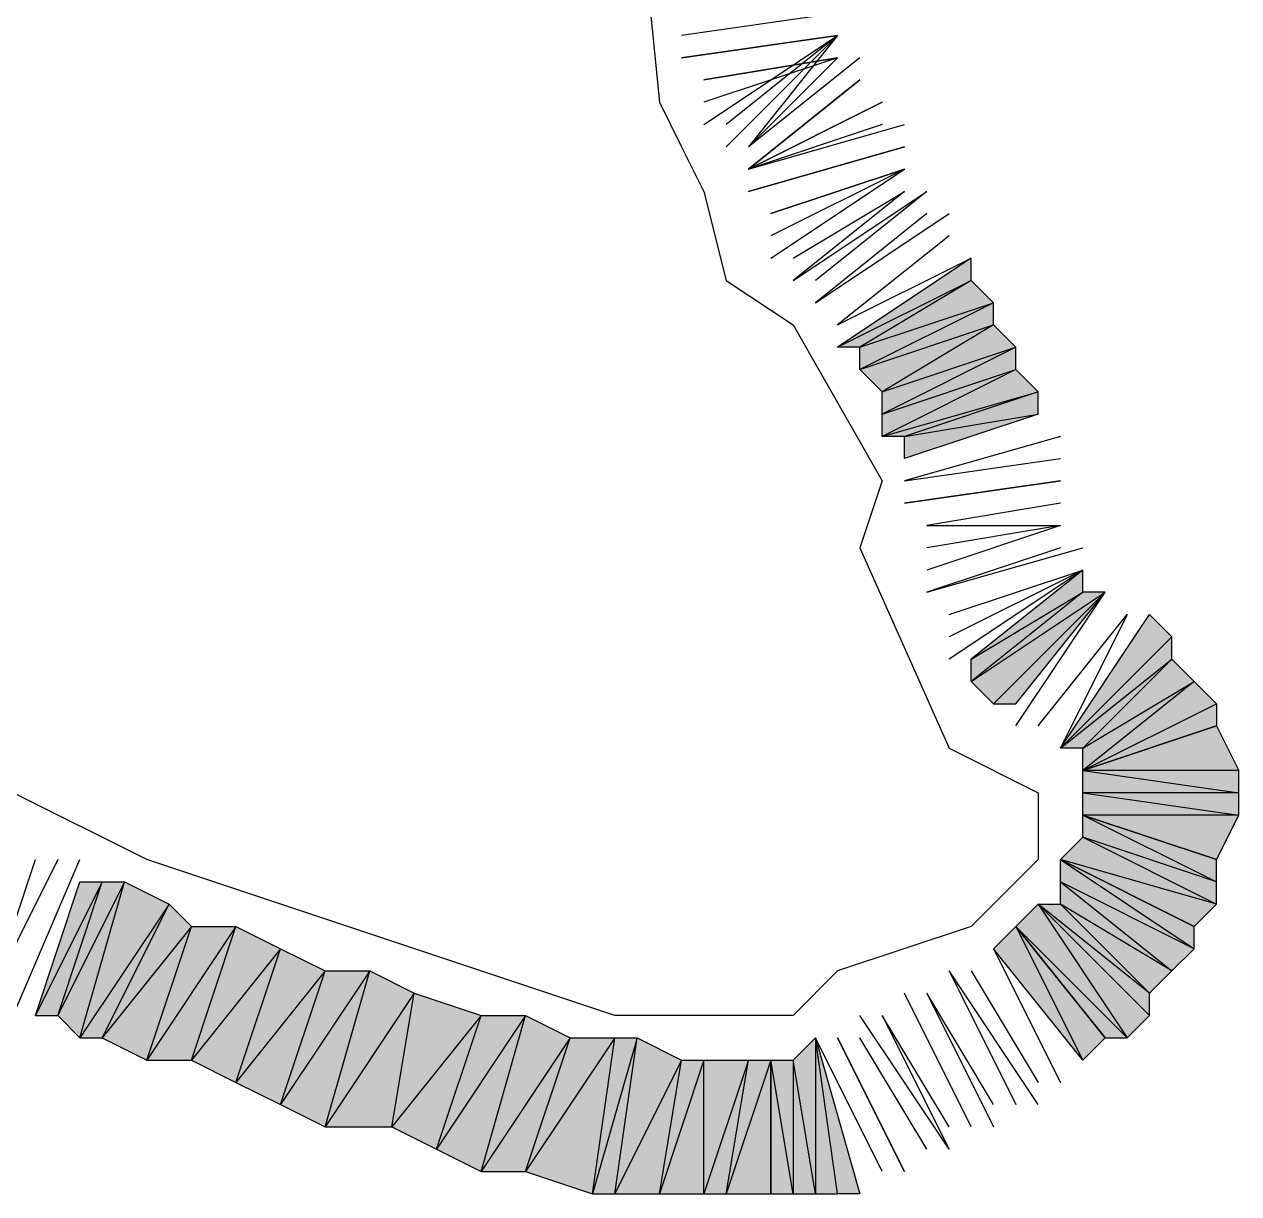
# Model space of a CAD drawing. Header units: millimetres. Extents: x 658 to 813, y 806 to 883.
# Drawn here: x 789.3005 to 789.4662, y 864.6825 to 864.8421 of the extents above; entities that cross this region are included whole.
import ezdxf

# ---------------------------------------------------------------- set-up
doc = ezdxf.new("R2010")
doc.units = ezdxf.units.MM
doc.header["$LTSCALE"] = 0.1
doc.linetypes.add('atContinuous2', pattern=[0])
for name, color, linetype in [('PANTAI', 7, 'Continuous'), ('pantai1', 7, 'Continuous'), ('zat_Mask_solid', 7, 'Continuous')]:
    doc.layers.add(name, color=color, linetype=linetype)

msp = doc.modelspace()

# ---------------------------------------------------------------- hatches: boundary and pattern name
at = {"layer": 'pantai1'}
h = msp.add_hatch(color=7, dxfattribs=at)
h.paths.add_polyline_path([(789.4297023173824, 864.810138732067), (789.4114619958216, 864.7979785176925), (789.4297023173824, 864.8070986784736)])
h.paths.add_polyline_path([(789.4114619958216, 864.7979785176925), (789.4297023173824, 864.8070986784736), (789.4145020494145, 864.7979785176925)], flags=17)
h = msp.add_hatch(color=7, dxfattribs=at)
h.paths.add_polyline_path([(789.4145020494145, 864.7979785176925), (789.4327423709758, 864.8040586248802), (789.4145020494145, 864.7949384640991)], flags=17)
h.paths.add_polyline_path([(789.4327423709758, 864.8040586248802), (789.4145020494145, 864.7949384640991), (789.4327423709758, 864.8010185712868)], flags=17)
h = msp.add_hatch(color=7, dxfattribs=at)
h.paths.add_polyline_path([(789.4175421030084, 864.7918984105057), (789.4357824245692, 864.7979785176925), (789.4175421030084, 864.7888583569132)], flags=17)
h.paths.add_polyline_path([(789.4357824245692, 864.7979785176925), (789.4175421030084, 864.7888583569132), (789.4357824245692, 864.7949384640991)], flags=17)
h = msp.add_hatch(color=7, dxfattribs=at)
h.paths.add_polyline_path([(789.4175421030084, 864.7888583569132), (789.4357824245692, 864.7949384640991), (789.4175421030084, 864.7858183033189)], flags=17)
h.paths.add_polyline_path([(789.4357824245692, 864.7949384640991), (789.4175421030084, 864.7858183033189), (789.4388224781626, 864.7918984105057)])
h.paths.add_polyline_path([(789.4175421030084, 864.7858183033189), (789.4388224781626, 864.7918984105057), (789.4205821566018, 864.7858183033189)], flags=17)
h.paths.add_polyline_path([(789.4388224781626, 864.7918984105057), (789.4205821566018, 864.7858183033189), (789.4388224781626, 864.7888583569132)], flags=16)
for points in [[(789.4449025853494, 864.7675779817586), (789.4297023173824, 864.755417767385), (789.4449025853494, 864.7645379281652)], [(789.4631429069102, 864.7462976066039), (789.466182960504, 864.7402174994162), (789.4449025853494, 864.7402174994162)]]:
    msp.add_hatch(color=7, dxfattribs=at).paths.add_polyline_path(points)
h = msp.add_hatch(color=7, dxfattribs=at)
h.paths.add_polyline_path([(789.4297023173824, 864.755417767385), (789.4449025853494, 864.7645379281652), (789.4297023173824, 864.7523777137907)], flags=16)
h.paths.add_polyline_path([(789.4449025853494, 864.7645379281652), (789.4297023173824, 864.7523777137907), (789.4479426389428, 864.7645379281652)], flags=16)
h.paths.add_polyline_path([(789.4297023173824, 864.7523777137907), (789.4479426389428, 864.7645379281652), (789.4327423709758, 864.7493376601982)])
h.paths.add_polyline_path([(789.4479426389428, 864.7645379281652), (789.4327423709758, 864.7493376601982), (789.4357824245692, 864.7493376601982)], flags=17)
h = msp.add_hatch(color=7, dxfattribs=at)
h.paths.add_polyline_path([(789.45402274613, 864.7614978745718), (789.4570627997234, 864.7584578209784), (789.441862531756, 864.7432575530114)])
h.paths.add_polyline_path([(789.4570627997234, 864.7584578209784), (789.441862531756, 864.7432575530114), (789.4570627997234, 864.755417767385)], flags=17)
h.paths.add_polyline_path([(789.441862531756, 864.7432575530114), (789.4570627997234, 864.755417767385), (789.4449025853494, 864.7432575530114)], flags=16)
h = msp.add_hatch(color=7, dxfattribs=at)
h.paths.add_polyline_path([(789.4449025853494, 864.7432575530114), (789.4601028533168, 864.7523777137907), (789.4449025853494, 864.7402174994162)], flags=17)
h.paths.add_polyline_path([(789.4601028533168, 864.7523777137907), (789.4449025853494, 864.7402174994162), (789.4631429069102, 864.7493376601982)])
h.paths.add_polyline_path([(789.4449025853494, 864.7402174994162), (789.4631429069102, 864.7493376601982), (789.4631429069102, 864.7462976066039)], flags=17)
h = msp.add_hatch(color=7, dxfattribs=at)
h.paths.add_polyline_path([(789.466182960504, 864.7402174994162), (789.4449025853494, 864.7402174994162), (789.466182960504, 864.7371774458237)], flags=17)
h.paths.add_polyline_path([(789.4449025853494, 864.7402174994162), (789.466182960504, 864.7371774458237), (789.4449025853494, 864.7371774458237)], flags=17)
h = msp.add_hatch(color=7, dxfattribs=at)
h.paths.add_polyline_path([(789.466182960504, 864.7371774458237), (789.4449025853494, 864.7371774458237), (789.466182960504, 864.7341373922303)], flags=17)
h.paths.add_polyline_path([(789.4449025853494, 864.7371774458237), (789.466182960504, 864.7341373922303), (789.4449025853494, 864.7341373922303)], flags=17)
h = msp.add_hatch(color=7, dxfattribs=at)
h.paths.add_polyline_path([(789.4631429069102, 864.7280572850435), (789.4449025853494, 864.7341373922303), (789.4631429069102, 864.7250172314501)], flags=17)
h.paths.add_polyline_path([(789.4449025853494, 864.7341373922303), (789.4631429069102, 864.7250172314501), (789.4449025853494, 864.7310973386378)], flags=17)
h = msp.add_hatch(color=7, dxfattribs=at)
h.paths.add_polyline_path([(789.4631429069102, 864.7250172314501), (789.4449025853494, 864.7310973386378), (789.4631429069102, 864.7219771778558)], flags=17)
h.paths.add_polyline_path([(789.4449025853494, 864.7310973386378), (789.4631429069102, 864.7219771778558), (789.441862531756, 864.7280572850435)])
h = msp.add_hatch(color=7, dxfattribs=at)
h.paths.add_polyline_path([(789.4601028533168, 864.7189371242633), (789.441862531756, 864.7280572850435), (789.4601028533168, 864.7158970706699)], flags=17)
h.paths.add_polyline_path([(789.441862531756, 864.7280572850435), (789.4601028533168, 864.7158970706699), (789.441862531756, 864.7250172314501)], flags=17)
h = msp.add_hatch(color=7, dxfattribs=at)
h.paths.add_polyline_path([(789.30506012005, 864.7067769098888), (789.3111402272373, 864.7250172314501), (789.3020200664566, 864.7067769098888)], flags=17)
h.paths.add_polyline_path([(789.3111402272373, 864.7250172314501), (789.3020200664566, 864.7067769098888), (789.3081001736434, 864.7250172314501)], flags=17)
h = msp.add_hatch(color=7, dxfattribs=at)
h.paths.add_polyline_path([(789.3081001736434, 864.7037368562954), (789.3141802808307, 864.7250172314501), (789.30506012005, 864.7067769098888)])
h.paths.add_polyline_path([(789.3141802808307, 864.7250172314501), (789.30506012005, 864.7067769098888), (789.3111402272373, 864.7250172314501)], flags=17)
h = msp.add_hatch(color=7, dxfattribs=at)
h.paths.add_polyline_path([(789.3111402272373, 864.7037368562954), (789.3202603880175, 864.7219771778558), (789.3081001736434, 864.7037368562954)], flags=17)
h.paths.add_polyline_path([(789.3202603880175, 864.7219771778558), (789.3081001736434, 864.7037368562954), (789.3141802808307, 864.7250172314501)])
h = msp.add_hatch(color=7, dxfattribs=at)
h.paths.add_polyline_path([(789.4601028533168, 864.7158970706699), (789.441862531756, 864.7250172314501), (789.4570627997234, 864.7128570170765)])
h.paths.add_polyline_path([(789.441862531756, 864.7250172314501), (789.4570627997234, 864.7128570170765), (789.441862531756, 864.7219771778558)], flags=17)
h = msp.add_hatch(color=7, dxfattribs=at)
h.paths.add_polyline_path([(789.4388224781626, 864.7219771778558), (789.4509826925362, 864.7037368562954), (789.4357824245692, 864.7189371242633)])
h.paths.add_polyline_path([(789.4509826925362, 864.7037368562954), (789.4357824245692, 864.7189371242633), (789.4479426389428, 864.7037368562954)], flags=17)
h = msp.add_hatch(color=7, dxfattribs=at)
h.paths.add_polyline_path([(789.441862531756, 864.7219771778558), (789.45402274613, 864.7098169634822), (789.4388224781626, 864.7219771778558)], flags=17)
h.paths.add_polyline_path([(789.45402274613, 864.7098169634822), (789.4388224781626, 864.7219771778558), (789.45402274613, 864.7067769098888)])
h = msp.add_hatch(color=7, dxfattribs=at)
h.paths.add_polyline_path([(789.3233004416109, 864.700696802702), (789.3293805487976, 864.7189371242633), (789.3172203344241, 864.700696802702)], flags=17)
h.paths.add_polyline_path([(789.3293805487976, 864.7189371242633), (789.3172203344241, 864.700696802702), (789.3233004416109, 864.7189371242633)], flags=17)
h = msp.add_hatch(color=7, dxfattribs=at)
h.paths.add_polyline_path([(789.4479426389428, 864.7037368562954), (789.4357824245692, 864.7189371242633), (789.4449025853494, 864.700696802702)])
h.paths.add_polyline_path([(789.4357824245692, 864.7189371242633), (789.4449025853494, 864.700696802702), (789.4327423709758, 864.7158970706699)])
h = msp.add_hatch(color=7, dxfattribs=at)
h.paths.add_polyline_path([(789.3415407631717, 864.6915766419219), (789.3476208703585, 864.7128570170765), (789.3354606559844, 864.6946166955153)])
h.paths.add_polyline_path([(789.3476208703585, 864.7128570170765), (789.3354606559844, 864.6946166955153), (789.3415407631717, 864.7128570170765)], flags=17)
h = msp.add_hatch(color=7, dxfattribs=at)
h.paths.add_polyline_path([(789.3506609239523, 864.6915766419219), (789.3537009775453, 864.7098169634822), (789.3415407631717, 864.6915766419219)], flags=17)
h.paths.add_polyline_path([(789.3537009775453, 864.7098169634822), (789.3415407631717, 864.6915766419219), (789.3476208703585, 864.7128570170765)])
h = msp.add_hatch(color=7, dxfattribs=at)
h.paths.add_polyline_path([(789.3628211383259, 864.6854965347351), (789.3689012455127, 864.7067769098888), (789.3567410311391, 864.6885365883285)])
h.paths.add_polyline_path([(789.3689012455127, 864.7067769098888), (789.3567410311391, 864.6885365883285), (789.3628211383259, 864.7067769098888)], flags=17)
h = msp.add_hatch(color=7, dxfattribs=at)
h.paths.add_polyline_path([(789.3689012455127, 864.6854965347351), (789.3749813526995, 864.7037368562954), (789.3628211383259, 864.6854965347351)], flags=17)
h.paths.add_polyline_path([(789.3749813526995, 864.7037368562954), (789.3628211383259, 864.6854965347351), (789.3689012455127, 864.7067769098888)])
h = msp.add_hatch(color=7, dxfattribs=at)
h.paths.add_polyline_path([(789.3780214062933, 864.6824564811408), (789.3810614598867, 864.7037368562954), (789.3689012455127, 864.6854965347351)])
h.paths.add_polyline_path([(789.3810614598867, 864.7037368562954), (789.3689012455127, 864.6854965347351), (789.3749813526995, 864.7037368562954)], flags=17)
h = msp.add_hatch(color=7, dxfattribs=at)
h.paths.add_polyline_path([(789.3810614598867, 864.6824564811408), (789.3841015134801, 864.7037368562954), (789.3780214062933, 864.6824564811408)], flags=17)
h.paths.add_polyline_path([(789.3841015134801, 864.7037368562954), (789.3780214062933, 864.6824564811408), (789.3810614598867, 864.7037368562954)], flags=17)
h = msp.add_hatch(color=7, dxfattribs=at)
h.paths.add_polyline_path([(789.387141567074, 864.6824564811408), (789.3901816206674, 864.700696802702), (789.3810614598867, 864.6824564811408)], flags=17)
h.paths.add_polyline_path([(789.3901816206674, 864.700696802702), (789.3810614598867, 864.6824564811408), (789.3841015134801, 864.7037368562954)])
h = msp.add_hatch(color=7, dxfattribs=at)
h.paths.add_polyline_path([(789.4084219422277, 864.7037368562954), (789.4084219422277, 864.6824564811408), (789.4053818886343, 864.700696802702)])
h.paths.add_polyline_path([(789.4084219422277, 864.6824564811408), (789.4053818886343, 864.700696802702), (789.4053818886343, 864.6824564811408)], flags=17)
h = msp.add_hatch(color=7, dxfattribs=at)
h.paths.add_polyline_path([(789.4145020494145, 864.6824564811408), (789.4114619958216, 864.6824564811408), (789.4084219422277, 864.7037368562954)])
h.paths.add_polyline_path([(789.4114619958216, 864.6824564811408), (789.4084219422277, 864.7037368562954), (789.4084219422277, 864.6824564811408)], flags=17)
h = msp.add_hatch(color=7, dxfattribs=at)
h.paths.add_polyline_path([(789.3932216742603, 864.6824564811408), (789.3932216742603, 864.700696802702), (789.387141567074, 864.6824564811408)], flags=17)
h.paths.add_polyline_path([(789.3932216742603, 864.700696802702), (789.387141567074, 864.6824564811408), (789.3901816206674, 864.700696802702)], flags=17)
h = msp.add_hatch(color=7, dxfattribs=at)
h.paths.add_polyline_path([(789.3962617278542, 864.6824564811408), (789.3993017814475, 864.700696802702), (789.3932216742603, 864.6824564811408)], flags=17)
h.paths.add_polyline_path([(789.3993017814475, 864.700696802702), (789.3932216742603, 864.6824564811408), (789.3932216742603, 864.700696802702)], flags=17)
h = msp.add_hatch(color=7, dxfattribs=at)
h.paths.add_polyline_path([(789.4023418350409, 864.6824564811408), (789.4023418350409, 864.700696802702), (789.3962617278542, 864.6824564811408)], flags=17)
h.paths.add_polyline_path([(789.4023418350409, 864.700696802702), (789.3962617278542, 864.6824564811408), (789.3993017814475, 864.700696802702)], flags=17)
h = msp.add_hatch(color=7, dxfattribs=at)
h.paths.add_polyline_path([(789.4053818886343, 864.700696802702), (789.4053818886343, 864.6824564811408), (789.4023418350409, 864.700696802702)], flags=17)
h.paths.add_polyline_path([(789.4053818886343, 864.6824564811408), (789.4023418350409, 864.700696802702), (789.4023418350409, 864.6824564811408)], flags=17)
at = {"layer": 'zat_Mask_solid'}
for points in [[(789.4297023173824, 864.8070986784736), (789.4145020494145, 864.7979785176925), (789.4327423709758, 864.8040586248802)], [(789.4145020494145, 864.7949384640991), (789.4327423709758, 864.8010185712868), (789.4175421030084, 864.7918984105057)], [(789.4327423709758, 864.8010185712868), (789.4175421030084, 864.7918984105057), (789.4357824245692, 864.7979785176925)], [(789.4205821566018, 864.7858183033189), (789.4388224781626, 864.7888583569132), (789.4205821566018, 864.7827782497255)], [(789.4570627997234, 864.755417767385), (789.4449025853494, 864.7432575530114), (789.4601028533168, 864.7523777137907)], [(789.466182960504, 864.7341373922303), (789.4449025853494, 864.7341373922303), (789.4631429069102, 864.7280572850435)], [(789.4631429069102, 864.7219771778558), (789.441862531756, 864.7280572850435), (789.4601028533168, 864.7189371242633)], [(789.3233004416109, 864.7189371242633), (789.3111402272373, 864.7037368562954), (789.3202603880175, 864.7219771778558)], [(789.45402274613, 864.7067769098888), (789.4388224781626, 864.7219771778558), (789.4509826925362, 864.7037368562954)], [(789.4570627997234, 864.7128570170765), (789.441862531756, 864.7219771778558), (789.45402274613, 864.7098169634822)], [(789.3172203344241, 864.700696802702), (789.3233004416109, 864.7189371242633), (789.3111402272373, 864.7037368562954)], [(789.3354606559844, 864.7158970706699), (789.3233004416109, 864.700696802702), (789.3293805487976, 864.7189371242633)], [(789.3293805487976, 864.6976567491087), (789.3354606559844, 864.7158970706699), (789.3233004416109, 864.700696802702)], [(789.3415407631717, 864.7128570170765), (789.3293805487976, 864.6976567491087), (789.3354606559844, 864.7158970706699)], [(789.3354606559844, 864.6946166955153), (789.3415407631717, 864.7128570170765), (789.3293805487976, 864.6976567491087)], [(789.3628211383259, 864.7067769098888), (789.3506609239523, 864.6915766419219), (789.3537009775453, 864.7098169634822)], [(789.3567410311391, 864.6885365883285), (789.3628211383259, 864.7067769098888), (789.3506609239523, 864.6915766419219)]]:
    msp.add_hatch(color=7, dxfattribs=at).paths.add_polyline_path(points)

# ---------------------------------------------------------------- linework, layer by layer
at = {"layer": 'PANTAI', "color": 7}
msp.add_lwpolyline([(789.3841015134801, 864.8618196431565), (789.387141567074, 864.8314191072217), (789.3901816206674, 864.825339000034), (789.3932216742603, 864.8192588928472), (789.3962617278542, 864.8070986784736), (789.4053818886343, 864.8010185712868), (789.4175421030084, 864.7797381961321), (789.4145020494145, 864.770618035352), (789.426662263789, 864.7432575530114), (789.4388224781626, 864.7371774458237), (789.4388224781626, 864.7280572850435), (789.4297023173824, 864.7189371242633), (789.4114619958216, 864.7128570170765), (789.4053818886343, 864.7067769098888), (789.3810614598867, 864.7067769098888), (789.3172203344241, 864.7280572850435), (789.2989800128632, 864.7371774458237), (789.2898598520826, 864.7371774458237), (789.2472991017742, 864.770618035352), (789.2351388874006, 864.7949384640991), (789.2168985658393, 864.8192588928472), (789.2047383514657, 864.849659428783)], dxfattribs=at)
at = {"layer": 'pantai1', "color": 7, "linetype": 'atContinuous2'}
for p, q in [((789.4327423709758, 864.7158970706699), (789.4357824245692, 864.7189371242633)), ((789.4479426389428, 864.7037368562954), (789.4357824245692, 864.7189371242633)), ((789.4357824245692, 864.7189371242633), (789.4449025853494, 864.700696802702)), ((789.4357824245692, 864.7189371242633), (789.4449025853494, 864.700696802702)), ((789.4449025853494, 864.700696802702), (789.4327423709758, 864.7158970706699)), ((789.4449025853494, 864.700696802702), (789.4479426389428, 864.7037368562954))]:
    msp.add_line(p, q, dxfattribs=at)
at = {"layer": 'pantai1', "color": 7}
for points in [[(789.4114619958216, 864.8435793215962), (789.3901816206674, 864.840539268001)], [(789.4114619958216, 864.840539268001), (789.3901816206674, 864.8374992144085), (789.4114619958216, 864.840539268001)], [(789.3932216742603, 864.8283790536274), (789.4114619958216, 864.840539268001), (789.3962617278542, 864.8283790536274)], [(789.3962617278542, 864.825339000034), (789.4114619958216, 864.840539268001), (789.3962617278542, 864.825339000034), (789.4114619958216, 864.840539268001), (789.3993017814475, 864.825339000034), (789.4114619958216, 864.8374992144085)], [(789.4114619958216, 864.8374992144085), (789.3932216742603, 864.8344591608142), (789.4114619958216, 864.8374992144085), (789.3932216742603, 864.8314191072217)], [(789.4145020494145, 864.8374992144085), (789.3993017814475, 864.825339000034)], [(789.4145020494145, 864.8344591608142), (789.3993017814475, 864.8222989464406), (789.4145020494145, 864.8344591608142)], [(789.4175421030084, 864.8314191072217), (789.3993017814475, 864.8222989464406), (789.4175421030084, 864.8314191072217)], [(789.4175421030084, 864.8283790536274), (789.3993017814475, 864.8222989464406), (789.4205821566018, 864.8283790536274)], [(789.3993017814475, 864.8192588928472), (789.4205821566018, 864.825339000034), (789.3993017814475, 864.8192588928472)], [(789.4205821566018, 864.8222989464406), (789.4023418350409, 864.8162188392538), (789.4205821566018, 864.8222989464406), (789.4023418350409, 864.8131787856613)], [(789.4023418350409, 864.810138732067), (789.4205821566018, 864.8222989464406)], [(789.4053818886343, 864.810138732067), (789.4205821566018, 864.8192588928472), (789.4053818886343, 864.8070986784736), (789.4236222101952, 864.8192588928472), (789.4084219422277, 864.8070986784736)], [(789.4236222101952, 864.8162188392538), (789.4084219422277, 864.8040586248802), (789.426662263789, 864.8162188392538)], [(789.426662263789, 864.8131787856613), (789.4114619958216, 864.8010185712868), (789.4297023173824, 864.810138732067)], [(789.4297023173824, 864.810138732067), (789.4114619958216, 864.7979785176925), (789.4297023173824, 864.8070986784736), (789.4297023173824, 864.810138732067)], [(789.4114619958216, 864.7979785176925), (789.4297023173824, 864.8070986784736), (789.4145020494145, 864.7979785176925), (789.4114619958216, 864.7979785176925)], [(789.4297023173824, 864.8070986784736), (789.4145020494145, 864.7979785176925), (789.4327423709758, 864.8040586248802), (789.4297023173824, 864.8070986784736)], [(789.4145020494145, 864.7979785176925), (789.4327423709758, 864.8040586248802), (789.4145020494145, 864.7949384640991), (789.4145020494145, 864.7979785176925)], [(789.4327423709758, 864.8040586248802), (789.4145020494145, 864.7949384640991), (789.4327423709758, 864.8010185712868), (789.4327423709758, 864.8040586248802)], [(789.4145020494145, 864.7949384640991), (789.4327423709758, 864.8010185712868), (789.4175421030084, 864.7918984105057), (789.4145020494145, 864.7949384640991)], [(789.4327423709758, 864.8010185712868), (789.4175421030084, 864.7918984105057), (789.4357824245692, 864.7979785176925), (789.4327423709758, 864.8010185712868)], [(789.4175421030084, 864.7918984105057), (789.4357824245692, 864.7979785176925), (789.4175421030084, 864.7888583569132), (789.4175421030084, 864.7918984105057)], [(789.4357824245692, 864.7979785176925), (789.4175421030084, 864.7888583569132), (789.4357824245692, 864.7949384640991), (789.4357824245692, 864.7979785176925)], [(789.4175421030084, 864.7888583569132), (789.4357824245692, 864.7949384640991), (789.4175421030084, 864.7858183033189), (789.4175421030084, 864.7888583569132)], [(789.4357824245692, 864.7949384640991), (789.4175421030084, 864.7858183033189), (789.4388224781626, 864.7918984105057), (789.4357824245692, 864.7949384640991)], [(789.4175421030084, 864.7858183033189), (789.4388224781626, 864.7918984105057), (789.4205821566018, 864.7858183033189), (789.4175421030084, 864.7858183033189)], [(789.4388224781626, 864.7918984105057), (789.4205821566018, 864.7858183033189), (789.4388224781626, 864.7888583569132), (789.4388224781626, 864.7918984105057)], [(789.4205821566018, 864.7858183033189), (789.4388224781626, 864.7888583569132), (789.4205821566018, 864.7827782497255), (789.4205821566018, 864.7858183033189)], [(789.4388224781626, 864.7888583569132), (789.4205821566018, 864.7827782497255)], [(789.441862531756, 864.7858183033189), (789.4205821566018, 864.7797381961321), (789.441862531756, 864.7827782497255)], [(789.4205821566018, 864.7766981425387), (789.441862531756, 864.7797381961321), (789.4205821566018, 864.7766981425387)], [(789.441862531756, 864.7766981425387), (789.4236222101952, 864.7736580889454), (789.441862531756, 864.7736580889454), (789.4236222101952, 864.770618035352)], [(789.441862531756, 864.7736580889454), (789.4236222101952, 864.7675779817586)], [(789.441862531756, 864.770618035352), (789.4236222101952, 864.7645379281652), (789.4449025853494, 864.770618035352)], [(789.426662263789, 864.7614978745718), (789.4449025853494, 864.7675779817586), (789.426662263789, 864.7584578209784)], [(789.4449025853494, 864.7675779817586), (789.426662263789, 864.755417767385)], [(789.4449025853494, 864.7675779817586), (789.4297023173824, 864.755417767385), (789.4449025853494, 864.7645379281652), (789.4449025853494, 864.7675779817586)], [(789.4297023173824, 864.755417767385), (789.4449025853494, 864.7645379281652), (789.4297023173824, 864.7523777137907), (789.4297023173824, 864.755417767385)], [(789.4449025853494, 864.7645379281652), (789.4297023173824, 864.7523777137907), (789.4479426389428, 864.7645379281652), (789.4449025853494, 864.7645379281652)], [(789.4297023173824, 864.7523777137907), (789.4479426389428, 864.7645379281652), (789.4327423709758, 864.7493376601982), (789.4297023173824, 864.7523777137907)], [(789.4479426389428, 864.7645379281652), (789.4327423709758, 864.7493376601982), (789.4357824245692, 864.7493376601982), (789.4479426389428, 864.7645379281652)], [(789.4357824245692, 864.7462976066039), (789.4479426389428, 864.7645379281652)], [(789.4388224781626, 864.7462976066039), (789.4509826925362, 864.7614978745718), (789.441862531756, 864.7432575530114)], [(789.45402274613, 864.7614978745718), (789.4570627997234, 864.7584578209784), (789.441862531756, 864.7432575530114), (789.45402274613, 864.7614978745718)], [(789.4570627997234, 864.7584578209784), (789.441862531756, 864.7432575530114), (789.4570627997234, 864.755417767385), (789.4570627997234, 864.7584578209784)], [(789.441862531756, 864.7432575530114), (789.4570627997234, 864.755417767385), (789.4449025853494, 864.7432575530114), (789.441862531756, 864.7432575530114)], [(789.4570627997234, 864.755417767385), (789.4449025853494, 864.7432575530114), (789.4601028533168, 864.7523777137907), (789.4570627997234, 864.755417767385)], [(789.4449025853494, 864.7432575530114), (789.4601028533168, 864.7523777137907), (789.4449025853494, 864.7402174994162), (789.4449025853494, 864.7432575530114)], [(789.4601028533168, 864.7523777137907), (789.4449025853494, 864.7402174994162), (789.4631429069102, 864.7493376601982), (789.4601028533168, 864.7523777137907)], [(789.4449025853494, 864.7402174994162), (789.4631429069102, 864.7493376601982), (789.4631429069102, 864.7462976066039), (789.4449025853494, 864.7402174994162)], [(789.4631429069102, 864.7462976066039), (789.466182960504, 864.7402174994162), (789.4449025853494, 864.7402174994162), (789.4631429069102, 864.7462976066039)], [(789.466182960504, 864.7402174994162), (789.4449025853494, 864.7402174994162), (789.466182960504, 864.7371774458237), (789.466182960504, 864.7402174994162)], [(789.4449025853494, 864.7402174994162), (789.466182960504, 864.7371774458237), (789.4449025853494, 864.7371774458237), (789.4449025853494, 864.7402174994162)], [(789.466182960504, 864.7371774458237), (789.4449025853494, 864.7371774458237), (789.466182960504, 864.7341373922303), (789.466182960504, 864.7371774458237)], [(789.4449025853494, 864.7371774458237), (789.466182960504, 864.7341373922303), (789.4449025853494, 864.7341373922303), (789.4449025853494, 864.7371774458237)], [(789.466182960504, 864.7341373922303), (789.4449025853494, 864.7341373922303), (789.4631429069102, 864.7280572850435), (789.466182960504, 864.7341373922303)], [(789.4631429069102, 864.7280572850435), (789.4449025853494, 864.7341373922303), (789.4631429069102, 864.7250172314501), (789.4631429069102, 864.7280572850435)], [(789.4449025853494, 864.7341373922303), (789.4631429069102, 864.7250172314501), (789.4449025853494, 864.7310973386378), (789.4449025853494, 864.7341373922303)], [(789.4449025853494, 864.7310973386378), (789.4631429069102, 864.7219771778558), (789.441862531756, 864.7280572850435), (789.4449025853494, 864.7310973386378)], [(789.4631429069102, 864.7250172314501), (789.4449025853494, 864.7310973386378), (789.4631429069102, 864.7219771778558), (789.4631429069102, 864.7250172314501)], [(789.30506012005, 864.7280572850435), (789.2959399592694, 864.7098169634822), (789.3020200664566, 864.7280572850435)], [(789.2989800128632, 864.7067769098888), (789.3081001736434, 864.7280572850435)], [(789.4631429069102, 864.7219771778558), (789.441862531756, 864.7280572850435), (789.4601028533168, 864.7189371242633), (789.4631429069102, 864.7219771778558)], [(789.4601028533168, 864.7189371242633), (789.441862531756, 864.7280572850435), (789.4601028533168, 864.7158970706699), (789.4601028533168, 864.7189371242633)], [(789.441862531756, 864.7280572850435), (789.4601028533168, 864.7158970706699), (789.441862531756, 864.7250172314501), (789.441862531756, 864.7280572850435)], [(789.30506012005, 864.7067769098888), (789.3111402272373, 864.7250172314501), (789.3020200664566, 864.7067769098888), (789.30506012005, 864.7067769098888)], [(789.3111402272373, 864.7250172314501), (789.3020200664566, 864.7067769098888), (789.3081001736434, 864.7250172314501), (789.3111402272373, 864.7250172314501)], [(789.3081001736434, 864.7037368562954), (789.3141802808307, 864.7250172314501), (789.30506012005, 864.7067769098888), (789.3081001736434, 864.7037368562954)], [(789.3141802808307, 864.7250172314501), (789.30506012005, 864.7067769098888), (789.3111402272373, 864.7250172314501), (789.3141802808307, 864.7250172314501)], [(789.3202603880175, 864.7219771778558), (789.3081001736434, 864.7037368562954), (789.3141802808307, 864.7250172314501), (789.3202603880175, 864.7219771778558)], [(789.4601028533168, 864.7158970706699), (789.441862531756, 864.7250172314501), (789.4570627997234, 864.7128570170765), (789.4601028533168, 864.7158970706699)], [(789.441862531756, 864.7250172314501), (789.4570627997234, 864.7128570170765), (789.441862531756, 864.7219771778558), (789.441862531756, 864.7250172314501)], [(789.3111402272373, 864.7037368562954), (789.3202603880175, 864.7219771778558), (789.3081001736434, 864.7037368562954), (789.3111402272373, 864.7037368562954)], [(789.3233004416109, 864.7189371242633), (789.3111402272373, 864.7037368562954), (789.3202603880175, 864.7219771778558), (789.3233004416109, 864.7189371242633)], [(789.4388224781626, 864.7219771778558), (789.4509826925362, 864.7037368562954), (789.4357824245692, 864.7189371242633), (789.4388224781626, 864.7219771778558)], [(789.441862531756, 864.7219771778558), (789.45402274613, 864.7098169634822), (789.4388224781626, 864.7219771778558), (789.441862531756, 864.7219771778558)], [(789.45402274613, 864.7098169634822), (789.4388224781626, 864.7219771778558), (789.45402274613, 864.7067769098888), (789.45402274613, 864.7098169634822)], [(789.45402274613, 864.7067769098888), (789.4388224781626, 864.7219771778558), (789.4509826925362, 864.7037368562954), (789.45402274613, 864.7067769098888)], [(789.4570627997234, 864.7128570170765), (789.441862531756, 864.7219771778558), (789.45402274613, 864.7098169634822), (789.4570627997234, 864.7128570170765)], [(789.3172203344241, 864.700696802702), (789.3233004416109, 864.7189371242633), (789.3111402272373, 864.7037368562954), (789.3172203344241, 864.700696802702)], [(789.3233004416109, 864.700696802702), (789.3293805487976, 864.7189371242633), (789.3172203344241, 864.700696802702), (789.3233004416109, 864.700696802702)], [(789.3293805487976, 864.7189371242633), (789.3172203344241, 864.700696802702), (789.3233004416109, 864.7189371242633), (789.3293805487976, 864.7189371242633)], [(789.3354606559844, 864.7158970706699), (789.3233004416109, 864.700696802702), (789.3293805487976, 864.7189371242633), (789.3354606559844, 864.7158970706699)], [(789.4509826925362, 864.7037368562954), (789.4357824245692, 864.7189371242633), (789.4479426389428, 864.7037368562954), (789.4509826925362, 864.7037368562954)], [(789.3293805487976, 864.6976567491087), (789.3354606559844, 864.7158970706699), (789.3233004416109, 864.700696802702), (789.3293805487976, 864.6976567491087)], [(789.3415407631717, 864.7128570170765), (789.3293805487976, 864.6976567491087), (789.3354606559844, 864.7158970706699), (789.3415407631717, 864.7128570170765)], [(789.4449025853494, 864.700696802702), (789.4327423709758, 864.7158970706699), (789.441862531756, 864.6976567491087)], [(789.3354606559844, 864.6946166955153), (789.3415407631717, 864.7128570170765), (789.3293805487976, 864.6976567491087), (789.3354606559844, 864.6946166955153)], [(789.3415407631717, 864.6915766419219), (789.3476208703585, 864.7128570170765), (789.3354606559844, 864.6946166955153), (789.3415407631717, 864.6915766419219)], [(789.3476208703585, 864.7128570170765), (789.3354606559844, 864.6946166955153), (789.3415407631717, 864.7128570170765), (789.3476208703585, 864.7128570170765)], [(789.3537009775453, 864.7098169634822), (789.3415407631717, 864.6915766419219), (789.3476208703585, 864.7128570170765), (789.3537009775453, 864.7098169634822)], [(789.4388224781626, 864.6946166955153), (789.426662263789, 864.7128570170765), (789.4357824245692, 864.6946166955153)], [(789.4297023173824, 864.7128570170765), (789.4388224781626, 864.6976567491087)], [(789.3506609239523, 864.6915766419219), (789.3537009775453, 864.7098169634822), (789.3415407631717, 864.6915766419219), (789.3506609239523, 864.6915766419219)], [(789.3628211383259, 864.7067769098888), (789.3506609239523, 864.6915766419219), (789.3537009775453, 864.7098169634822), (789.3628211383259, 864.7067769098888)], [(789.4297023173824, 864.6915766419219), (789.4205821566018, 864.7098169634822)], [(789.4327423709758, 864.6946166955153), (789.4236222101952, 864.7098169634822), (789.4327423709758, 864.6915766419219)], [(789.3567410311391, 864.6885365883285), (789.3628211383259, 864.7067769098888), (789.3506609239523, 864.6915766419219), (789.3567410311391, 864.6885365883285)], [(789.3628211383259, 864.6854965347351), (789.3689012455127, 864.7067769098888), (789.3567410311391, 864.6885365883285), (789.3628211383259, 864.6854965347351)], [(789.3689012455127, 864.7067769098888), (789.3567410311391, 864.6885365883285), (789.3628211383259, 864.7067769098888), (789.3689012455127, 864.7067769098888)], [(789.3749813526995, 864.7037368562954), (789.3628211383259, 864.6854965347351), (789.3689012455127, 864.7067769098888), (789.3749813526995, 864.7037368562954)], [(789.426662263789, 864.6915766419219), (789.4175421030084, 864.7067769098888), (789.426662263789, 864.6885365883285), (789.4145020494145, 864.7067769098888)], [(789.3689012455127, 864.6854965347351), (789.3749813526995, 864.7037368562954), (789.3628211383259, 864.6854965347351), (789.3689012455127, 864.6854965347351)], [(789.3780214062933, 864.6824564811408), (789.3810614598867, 864.7037368562954), (789.3689012455127, 864.6854965347351), (789.3780214062933, 864.6824564811408)], [(789.3810614598867, 864.7037368562954), (789.3689012455127, 864.6854965347351), (789.3749813526995, 864.7037368562954), (789.3810614598867, 864.7037368562954)], [(789.3810614598867, 864.6824564811408), (789.3841015134801, 864.7037368562954), (789.3780214062933, 864.6824564811408), (789.3810614598867, 864.6824564811408)], [(789.3841015134801, 864.7037368562954), (789.3780214062933, 864.6824564811408), (789.3810614598867, 864.7037368562954), (789.3841015134801, 864.7037368562954)], [(789.3901816206674, 864.700696802702), (789.3810614598867, 864.6824564811408), (789.3841015134801, 864.7037368562954), (789.3901816206674, 864.700696802702)], [(789.4084219422277, 864.7037368562954), (789.4084219422277, 864.6824564811408), (789.4053818886343, 864.700696802702), (789.4084219422277, 864.7037368562954)], [(789.4175421030084, 864.6854965347351), (789.4084219422277, 864.7037368562954)], [(789.4145020494145, 864.6824564811408), (789.4114619958216, 864.6824564811408), (789.4084219422277, 864.7037368562954), (789.4145020494145, 864.6824564811408)], [(789.4114619958216, 864.6824564811408), (789.4084219422277, 864.7037368562954), (789.4084219422277, 864.6824564811408), (789.4114619958216, 864.6824564811408)], [(789.4205821566018, 864.6854965347351), (789.4114619958216, 864.7037368562954), (789.4205821566018, 864.6854965347351)], [(789.4236222101952, 864.6885365883285), (789.4145020494145, 864.7037368562954)], [(789.387141567074, 864.6824564811408), (789.3901816206674, 864.700696802702), (789.3810614598867, 864.6824564811408), (789.387141567074, 864.6824564811408)], [(789.3932216742603, 864.6824564811408), (789.3932216742603, 864.700696802702), (789.387141567074, 864.6824564811408), (789.3932216742603, 864.6824564811408)], [(789.3932216742603, 864.700696802702), (789.387141567074, 864.6824564811408), (789.3901816206674, 864.700696802702), (789.3932216742603, 864.700696802702)], [(789.3962617278542, 864.6824564811408), (789.3993017814475, 864.700696802702), (789.3932216742603, 864.6824564811408), (789.3962617278542, 864.6824564811408)], [(789.3993017814475, 864.700696802702), (789.3932216742603, 864.6824564811408), (789.3932216742603, 864.700696802702), (789.3993017814475, 864.700696802702)], [(789.4023418350409, 864.6824564811408), (789.4023418350409, 864.700696802702), (789.3962617278542, 864.6824564811408), (789.4023418350409, 864.6824564811408)], [(789.4023418350409, 864.700696802702), (789.3962617278542, 864.6824564811408), (789.3993017814475, 864.700696802702), (789.4023418350409, 864.700696802702)], [(789.4053818886343, 864.700696802702), (789.4053818886343, 864.6824564811408), (789.4023418350409, 864.700696802702), (789.4053818886343, 864.700696802702)], [(789.4053818886343, 864.6824564811408), (789.4023418350409, 864.700696802702), (789.4023418350409, 864.6824564811408), (789.4053818886343, 864.6824564811408)], [(789.4084219422277, 864.6824564811408), (789.4053818886343, 864.700696802702), (789.4053818886343, 864.6824564811408), (789.4084219422277, 864.6824564811408)]]:
    msp.add_lwpolyline(points, dxfattribs=at)

doc.saveas('drawing.dxf')
